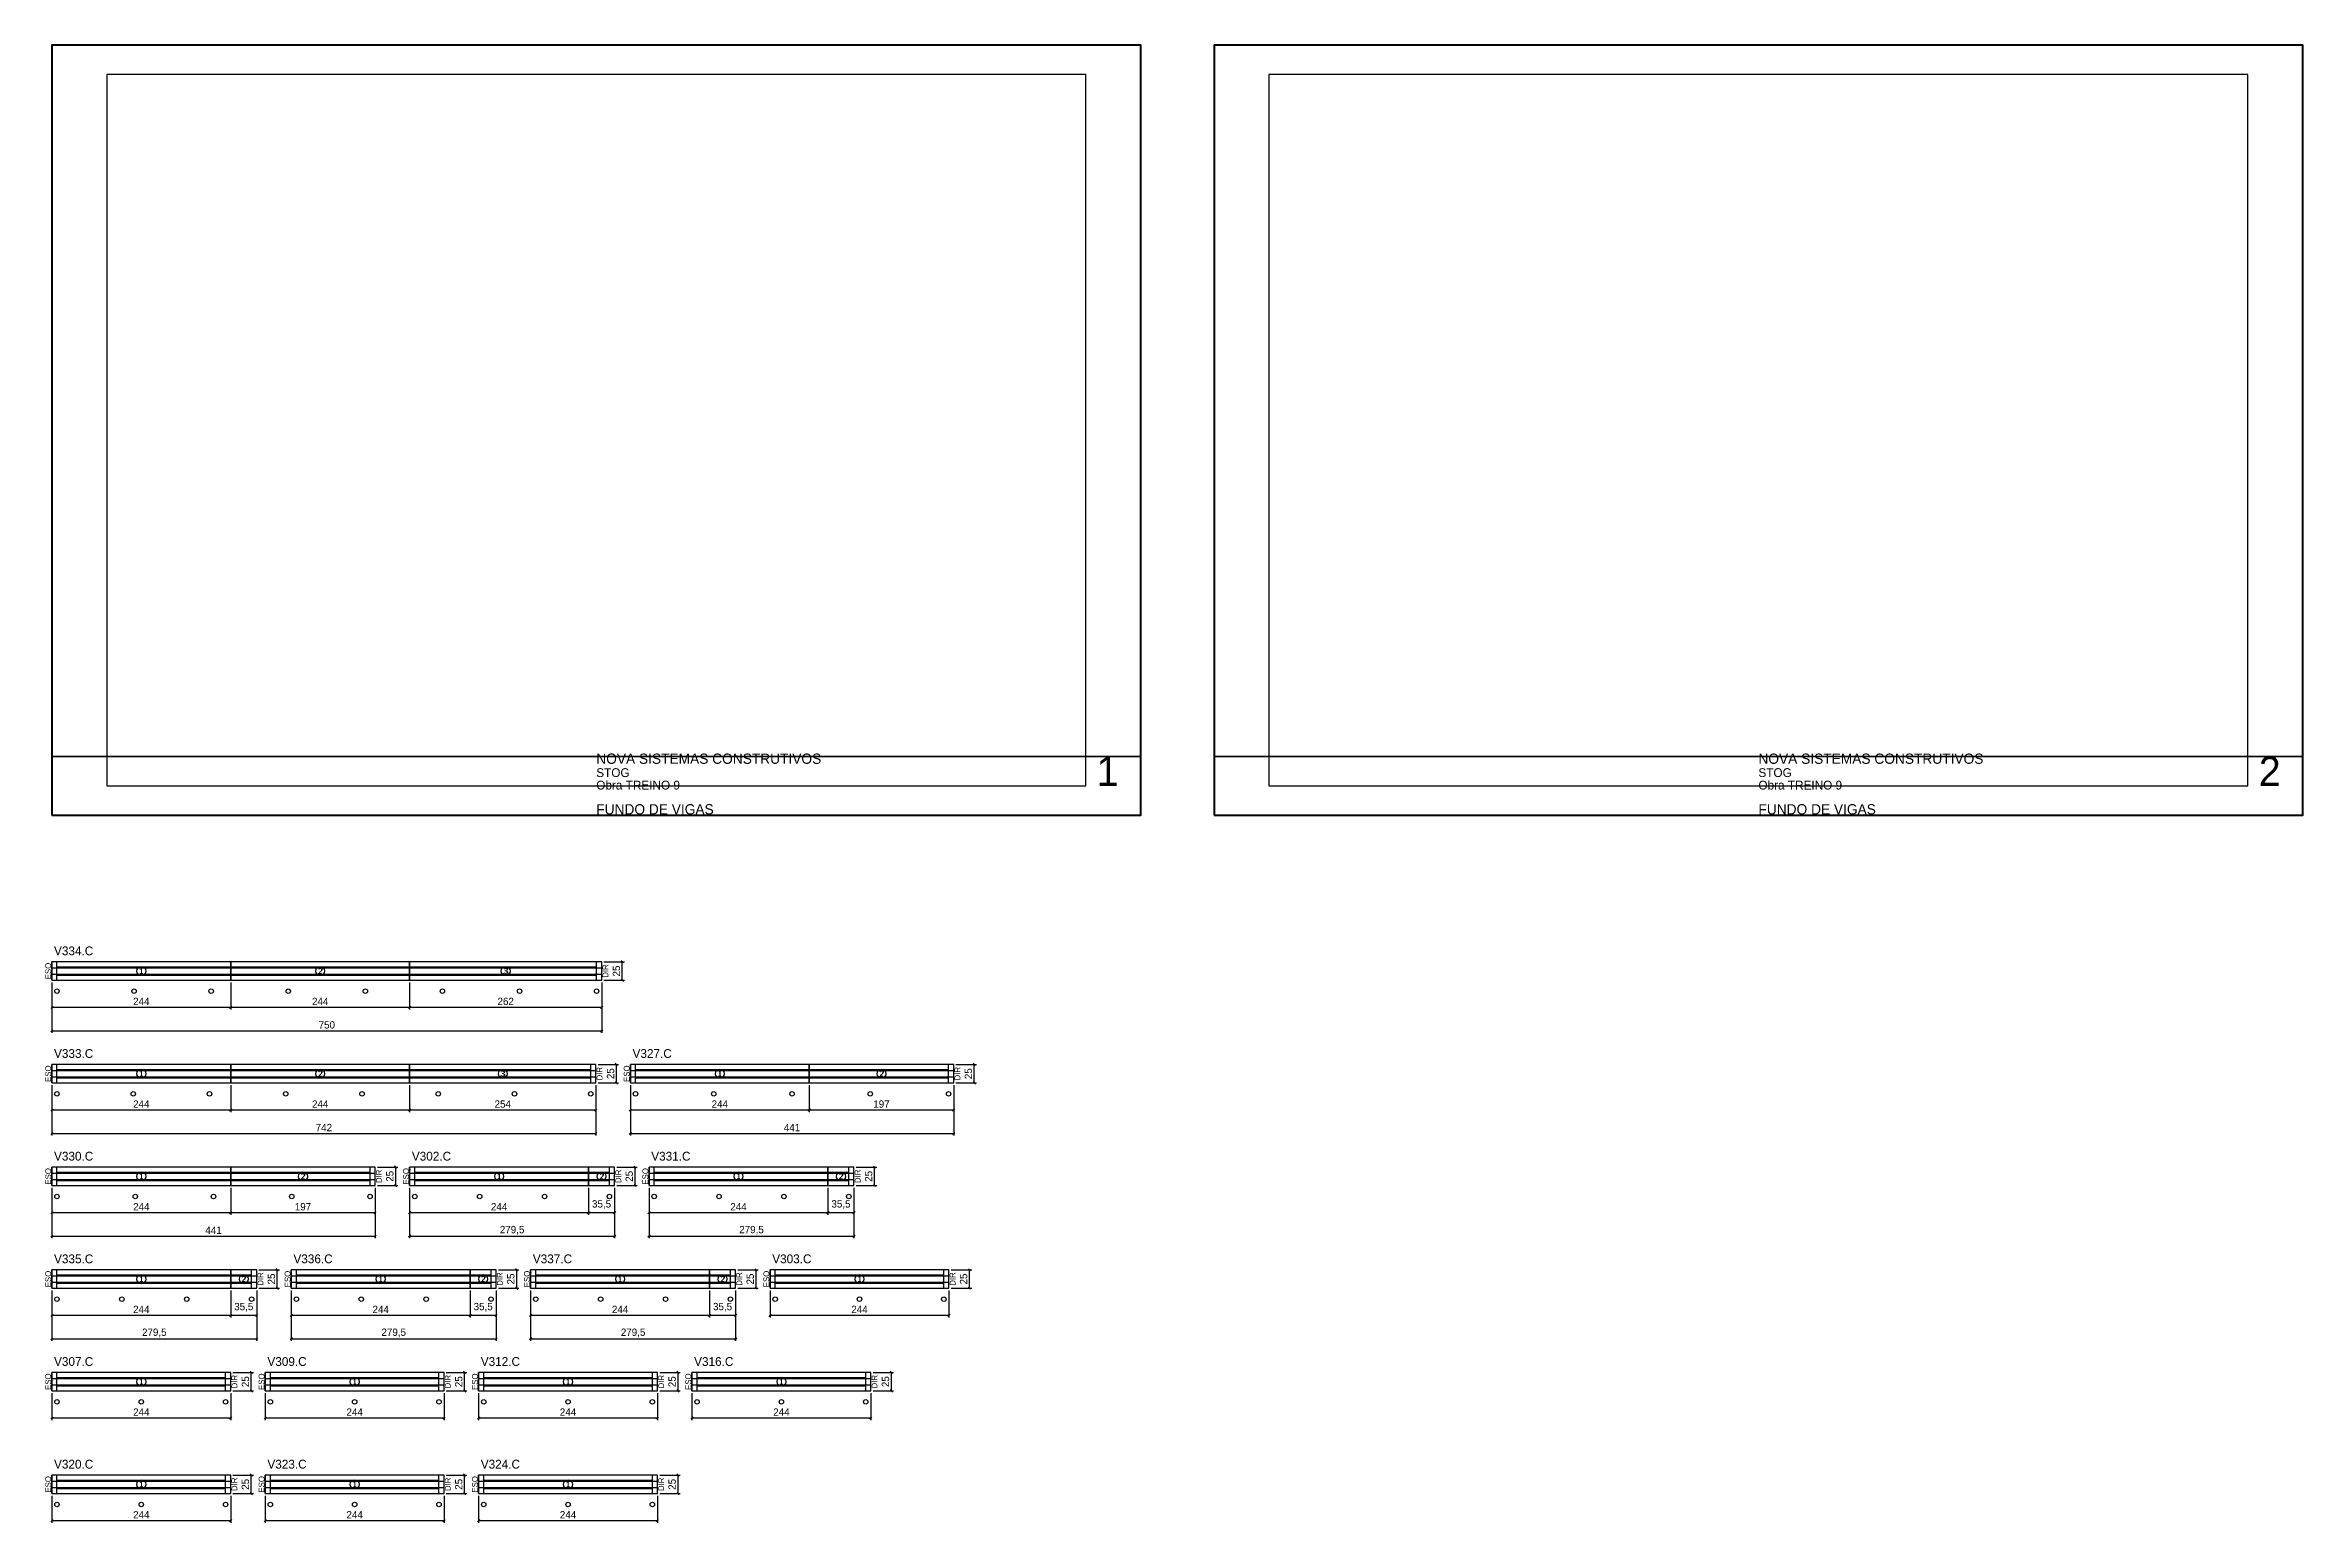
# Model space of a CAD drawing. Extents: x -12000 to 3070, y -765 to 2870.
# Drawn here: x -9 to 3070, y -765 to 1250 of the extents above.
import ezdxf
from ezdxf.enums import TextEntityAlignment as Align

# ---------------------------------------------------------------- set-up
doc = ezdxf.new("R2010")
doc.units = 0
for name, color, linetype in [('5', 5, 'Continuous'), ('CARIMBO', 255, 'Continuous'), ('COTA', 241, 'Continuous'), ('Escoras', 224, 'Continuous'), ('Folhas', 255, 'Continuous'), ('NOMENCLATURA', 7, 'Continuous'), ('Painéis', 200, 'Continuous'), ('SARR_2.2x7', 40, 'Continuous'), ('SARR_EDITAR', 141, 'Continuous')]:
    doc.layers.add(name, color=color, linetype=linetype)
doc.dimstyles.new('PAINEL', dxfattribs={"dimtxt": 10, "dimasz": 3, "dimexe": 3, "dimexo": 3, "dimgap": 3, "dimtad": 1, "dimblk": 'OBLIQUE', "dimblk1": 'OBLIQUE', "dimcen": 2.5, "dimclrd": 4, "dimclre": 4, "dimclrt": 240, "dimazin": 3, "dimtfac": 1, "dimtmove": 0, "dimatfit": 3})

# ---------------------------------------------------------------- blocks, each defined once
blk = doc.blocks.new('nf1')
blk.add_circle((0, 0), 6)
blk.add_text('1', height=7).set_placement((0, 0), align=Align.MIDDLE_CENTER)
blk = doc.blocks.new('nf2')
blk.add_circle((0, 0), 6)
blk.add_text('2', height=7).set_placement((0, 0), align=Align.MIDDLE_CENTER)
blk = doc.blocks.new('nf3')
blk.add_circle((0, 0), 6)
blk.add_text('3', height=7).set_placement((0, 0), align=Align.MIDDLE_CENTER)
blk = doc.blocks.new('_OBLIQUE')
at = {"color": 0, "linetype": 'BYBLOCK'}
blk.add_line((-0.5, -0.5), (0.5, 0.5), dxfattribs=at)

msp = doc.modelspace()

# ---------------------------------------------------------------- linework, layer by layer
at = {"layer": 'CARIMBO', "lineweight": 35}
for p, q in [((0, 280), (1485, 280)), ((1585, 280), (3070, 280))]:
    msp.add_line(p, q, dxfattribs=at)
at = {"layer": 'Escoras'}
for centre in [(7, -40), (112.143, -40), (217.286, -40), (322.429, -40), (427.571, -40), (532.714, -40), (637.857, -40), (743, -40), (7, -180), (111, -180), (215, -180), (319, -180), (423, -180), (527, -180), (631, -180), (735, -180), (796, -180), (902.75, -180), (1009.5, -180), (1116.25, -180), (1223, -180), (7, -320), (113.75, -320), (220.5, -320), (327.25, -320), (434, -320), (495, -320), (583.5, -320), (672, -320), (760.5, -320), (821.5, -320), (910, -320), (998.5, -320), (1087, -320), (7, -460), (95.5, -460), (184, -460), (272.5, -460), (333.5, -460), (422, -460), (510.5, -460), (599, -460), (660, -460), (748.5, -460), (837, -460), (925.5, -460), (986.5, -460), (1101.5, -460), (1216.5, -460), (7, -600), (122, -600), (237, -600), (298, -600), (413, -600), (528, -600), (589, -600), (704, -600), (819, -600), (880, -600), (995, -600), (1110, -600), (7, -740), (122, -740), (237, -740), (298, -740), (413, -740), (528, -740), (589, -740), (704, -740), (819, -740)]:
    msp.add_circle(centre, 3, dxfattribs=at)
at = {"layer": 'Folhas', "lineweight": 50}
for points in [[(0, 200), (1485, 200), (1485, 1250), (0, 1250)], [(1585, 200), (3070, 200), (3070, 1250), (1585, 1250)]]:
    msp.add_lwpolyline(points, close=True, dxfattribs=at)
at = {"layer": 'Folhas', "lineweight": 25}
for points in [[(75, 240), (1410, 240), (1410, 1210), (75, 1210)], [(1660, 240), (2995, 240), (2995, 1210), (1660, 1210)]]:
    msp.add_lwpolyline(points, close=True, dxfattribs=at)
at = {"layer": 'Painéis'}
for p, q in [((244, -25), (244, 0)), ((488, -25), (488, 0)), ((0, -8.333), (244, -8.333)), ((0, -16.667), (244, -16.667)), ((244, -8.333), (488, -8.333)), ((244, -16.667), (488, -16.667)), ((488, -8.333), (750, -8.333)), ((488, -16.667), (750, -16.667)), ((0, -148.333), (244, -148.333)), ((244, -165), (244, -140)), ((244, -148.333), (488, -148.333)), ((488, -165), (488, -140)), ((488, -148.333), (742, -148.333)), ((789, -148.333), (1033, -148.333)), ((1033, -165), (1033, -140)), ((1033, -148.333), (1230, -148.333)), ((0, -156.667), (244, -156.667)), ((244, -156.667), (488, -156.667)), ((488, -156.667), (742, -156.667)), ((789, -156.667), (1033, -156.667)), ((1033, -156.667), (1230, -156.667)), ((0, -288.333), (244, -288.333)), ((0, -296.667), (244, -296.667)), ((244, -305), (244, -280)), ((244, -288.333), (441, -288.333)), ((244, -296.667), (441, -296.667)), ((488, -288.333), (732, -288.333)), ((488, -296.667), (732, -296.667)), ((732, -305), (732, -280)), ((732, -288.333), (767.5, -288.333)), ((732, -296.667), (767.5, -296.667)), ((814.5, -288.333), (1058.5, -288.333)), ((814.5, -296.667), (1058.5, -296.667)), ((1058.5, -305), (1058.5, -280)), ((1058.5, -288.333), (1094, -288.333)), ((1058.5, -296.667), (1094, -296.667)), ((0, -428.333), (244, -428.333)), ((244, -445), (244, -420)), ((244, -428.333), (279.5, -428.333)), ((326.5, -428.333), (570.5, -428.333)), ((570.5, -445), (570.5, -420)), ((570.5, -428.333), (606, -428.333)), ((653, -428.333), (897, -428.333)), ((897, -445), (897, -420)), ((897, -428.333), (932.5, -428.333)), ((979.5, -428.333), (1223.5, -428.333)), ((0, -436.667), (244, -436.667)), ((244, -436.667), (279.5, -436.667)), ((326.5, -436.667), (570.5, -436.667)), ((570.5, -436.667), (606, -436.667)), ((653, -436.667), (897, -436.667)), ((897, -436.667), (932.5, -436.667)), ((979.5, -436.667), (1223.5, -436.667)), ((0, -568.333), (244, -568.333)), ((0, -576.667), (244, -576.667)), ((291, -568.333), (535, -568.333)), ((291, -576.667), (535, -576.667)), ((582, -568.333), (826, -568.333)), ((582, -576.667), (826, -576.667)), ((873, -568.333), (1117, -568.333)), ((873, -576.667), (1117, -576.667)), ((0, -708.333), (244, -708.333)), ((0, -716.667), (244, -716.667)), ((291, -708.333), (535, -708.333)), ((291, -716.667), (535, -716.667)), ((582, -708.333), (826, -708.333)), ((582, -716.667), (826, -716.667))]:
    msp.add_line(p, q, dxfattribs=at)
for points in [[(0, -25), (244, -25), (244, 0), (0, 0)], [(244, -25), (488, -25), (488, 0), (244, 0)], [(488, -25), (750, -25), (750, 0), (488, 0)], [(0, -165), (244, -165), (244, -140), (0, -140)], [(244, -165), (488, -165), (488, -140), (244, -140)], [(488, -165), (742, -165), (742, -140), (488, -140)], [(789, -165), (1033, -165), (1033, -140), (789, -140)], [(1033, -165), (1230, -165), (1230, -140), (1033, -140)], [(0, -305), (244, -305), (244, -280), (0, -280)], [(244, -305), (441, -305), (441, -280), (244, -280)], [(488, -305), (732, -305), (732, -280), (488, -280)], [(732, -305), (767.5, -305), (767.5, -280), (732, -280)], [(814.5, -305), (1058.5, -305), (1058.5, -280), (814.5, -280)], [(1058.5, -305), (1094, -305), (1094, -280), (1058.5, -280)], [(0, -445), (244, -445), (244, -420), (0, -420)], [(244, -445), (279.5, -445), (279.5, -420), (244, -420)], [(326.5, -445), (570.5, -445), (570.5, -420), (326.5, -420)], [(570.5, -445), (606, -445), (606, -420), (570.5, -420)], [(653, -445), (897, -445), (897, -420), (653, -420)], [(897, -445), (932.5, -445), (932.5, -420), (897, -420)], [(979.5, -445), (1223.5, -445), (1223.5, -420), (979.5, -420)], [(0, -585), (244, -585), (244, -560), (0, -560)], [(291, -585), (535, -585), (535, -560), (291, -560)], [(582, -585), (826, -585), (826, -560), (582, -560)], [(873, -585), (1117, -585), (1117, -560), (873, -560)], [(0, -725), (244, -725), (244, -700), (0, -700)], [(291, -725), (535, -725), (535, -700), (291, -700)], [(582, -725), (826, -725), (826, -700), (582, -700)]]:
    msp.add_lwpolyline(points, close=True, dxfattribs=at)
at = {"layer": 'SARR_2.2x7'}
for p, q in [((7, -25), (7, 0)), ((743, -25), (743, 0)), ((7, -7), (244, -7)), ((7, -18), (244, -18)), ((244, -7), (488, -7)), ((244, -18), (488, -18)), ((488, -7), (743, -7)), ((488, -18), (743, -18)), ((7, -165), (7, -140)), ((7, -147), (244, -147)), ((244, -147), (488, -147)), ((488, -147), (735, -147)), ((735, -165), (735, -140)), ((796, -165), (796, -140)), ((796, -147), (1033, -147)), ((1033, -147), (1223, -147)), ((1223, -165), (1223, -140)), ((7, -158), (244, -158)), ((244, -158), (488, -158)), ((488, -158), (735, -158)), ((796, -158), (1033, -158)), ((1033, -158), (1223, -158)), ((7, -305), (7, -280)), ((7, -287), (244, -287)), ((7, -298), (244, -298)), ((244, -287), (434, -287)), ((244, -298), (434, -298)), ((434, -305), (434, -280)), ((495, -305), (495, -280)), ((495, -287), (732, -287)), ((495, -298), (732, -298)), ((732, -287), (760.5, -287)), ((732, -298), (760.5, -298)), ((760.5, -305), (760.5, -280)), ((821.5, -305), (821.5, -280)), ((821.5, -287), (1058.5, -287)), ((821.5, -298), (1058.5, -298)), ((1058.5, -287), (1087, -287)), ((1058.5, -298), (1087, -298)), ((1087, -305), (1087, -280)), ((7, -445), (7, -420)), ((7, -427), (244, -427)), ((244, -427), (272.5, -427)), ((272.5, -445), (272.5, -420)), ((333.5, -445), (333.5, -420)), ((333.5, -427), (570.5, -427)), ((570.5, -427), (599, -427)), ((599, -445), (599, -420)), ((660, -445), (660, -420)), ((660, -427), (897, -427)), ((897, -427), (925.5, -427)), ((925.5, -445), (925.5, -420)), ((986.5, -445), (986.5, -420)), ((986.5, -427), (1216.5, -427)), ((1216.5, -445), (1216.5, -420)), ((7, -438), (244, -438)), ((244, -438), (272.5, -438)), ((333.5, -438), (570.5, -438)), ((570.5, -438), (599, -438)), ((660, -438), (897, -438)), ((897, -438), (925.5, -438)), ((986.5, -438), (1216.5, -438)), ((7, -585), (7, -560)), ((7, -567), (237, -567)), ((7, -578), (237, -578)), ((237, -585), (237, -560)), ((298, -585), (298, -560)), ((298, -567), (528, -567)), ((298, -578), (528, -578)), ((528, -585), (528, -560)), ((589, -585), (589, -560)), ((589, -567), (819, -567)), ((589, -578), (819, -578)), ((819, -585), (819, -560)), ((880, -585), (880, -560)), ((880, -567), (1110, -567)), ((880, -578), (1110, -578)), ((1110, -585), (1110, -560)), ((7, -725), (7, -700)), ((7, -707), (237, -707)), ((237, -725), (237, -700)), ((298, -725), (298, -700)), ((298, -707), (528, -707)), ((528, -725), (528, -700)), ((589, -725), (589, -700)), ((589, -707), (819, -707)), ((819, -725), (819, -700)), ((7, -718), (237, -718)), ((298, -718), (528, -718)), ((589, -718), (819, -718))]:
    msp.add_line(p, q, dxfattribs=at)
at = {"layer": 'SARR_EDITAR'}
for p, q in [((0, -25), (0, 0)), ((750, -25), (750, 0)), ((0, -165), (0, -140)), ((742, -165), (742, -140)), ((789, -165), (789, -140)), ((1230, -165), (1230, -140)), ((0, -305), (0, -280)), ((441, -305), (441, -280)), ((488, -305), (488, -280)), ((767.5, -305), (767.5, -280)), ((814.5, -305), (814.5, -280)), ((1094, -305), (1094, -280)), ((0, -445), (0, -420)), ((279.5, -445), (279.5, -420)), ((326.5, -445), (326.5, -420)), ((606, -445), (606, -420)), ((653, -445), (653, -420)), ((932.5, -445), (932.5, -420)), ((979.5, -445), (979.5, -420)), ((1223.5, -445), (1223.5, -420)), ((0, -585), (0, -560)), ((244, -585), (244, -560)), ((291, -585), (291, -560)), ((535, -585), (535, -560)), ((582, -585), (582, -560)), ((826, -585), (826, -560)), ((873, -585), (873, -560)), ((1117, -585), (1117, -560)), ((0, -725), (0, -700)), ((244, -725), (244, -700)), ((291, -725), (291, -700)), ((535, -725), (535, -700)), ((582, -725), (582, -700)), ((826, -725), (826, -700))]:
    msp.add_line(p, q, dxfattribs=at)

# ---------------------------------------------------------------- block references
at = {"layer": 'COTA'}
for name, p in [('nf1', (122, -12.5)), ('nf2', (366, -12.5)), ('nf3', (619, -12.5)), ('nf1', (122, -152.5)), ('nf2', (366, -152.5)), ('nf3', (615, -152.5)), ('nf1', (911, -152.5)), ('nf2', (1131.5, -152.5)), ('nf1', (122, -292.5)), ('nf2', (342.5, -292.5)), ('nf1', (610, -292.5)), ('nf2', (749.75, -292.5)), ('nf1', (936.5, -292.5)), ('nf2', (1076.25, -292.5)), ('nf1', (122, -432.5)), ('nf2', (261.75, -432.5)), ('nf1', (448.5, -432.5)), ('nf2', (588.25, -432.5)), ('nf1', (775, -432.5)), ('nf2', (914.75, -432.5)), ('nf1', (1101.5, -432.5)), ('nf1', (122, -572.5)), ('nf1', (413, -572.5)), ('nf1', (704, -572.5)), ('nf1', (995, -572.5)), ('nf1', (122, -712.5)), ('nf1', (413, -712.5)), ('nf1', (704, -712.5))]:
    msp.add_blockref(name, p, dxfattribs=at)

# ---------------------------------------------------------------- texts
at = {"layer": '5'}
for s, p in [('ESQ', (-5, -12.5)), ('DIR', (755, -12.5)), ('ESQ', (-5, -152.5)), ('DIR', (747, -152.5)), ('ESQ', (784, -152.5)), ('DIR', (1235, -152.5)), ('ESQ', (-5, -292.5)), ('DIR', (446, -292.5)), ('ESQ', (483, -292.5)), ('DIR', (772.5, -292.5)), ('ESQ', (809.5, -292.5)), ('DIR', (1099, -292.5)), ('ESQ', (-5, -432.5)), ('DIR', (284.5, -432.5)), ('ESQ', (321.5, -432.5)), ('DIR', (611, -432.5)), ('ESQ', (648, -432.5)), ('DIR', (937.5, -432.5)), ('ESQ', (974.5, -432.5)), ('DIR', (1228.5, -432.5)), ('ESQ', (-5, -572.5)), ('DIR', (249, -572.5)), ('ESQ', (286, -572.5)), ('DIR', (540, -572.5)), ('ESQ', (577, -572.5)), ('DIR', (831, -572.5)), ('ESQ', (868, -572.5)), ('DIR', (1122, -572.5)), ('ESQ', (-5, -712.5)), ('DIR', (249, -712.5)), ('ESQ', (286, -712.5)), ('DIR', (540, -712.5)), ('ESQ', (577, -712.5)), ('DIR', (831, -712.5))]:
    msp.add_text(s, height=8, rotation=90, dxfattribs=at).set_placement(p, align=Align.MIDDLE_CENTER)
for s, p in [('1', (122, -12.5)), ('2', (366, -12.5)), ('3', (619, -12.5)), ('1', (122, -152.5)), ('2', (366, -152.5)), ('3', (615, -152.5)), ('1', (911, -152.5)), ('2', (1131.5, -152.5)), ('1', (122, -292.5)), ('2', (342.5, -292.5)), ('1', (610, -292.5)), ('2', (749.75, -292.5)), ('1', (936.5, -292.5)), ('2', (1076.25, -292.5)), ('1', (122, -432.5)), ('2', (261.75, -432.5)), ('1', (448.5, -432.5)), ('2', (588.25, -432.5)), ('1', (775, -432.5)), ('2', (914.75, -432.5)), ('1', (1101.5, -432.5)), ('1', (122, -572.5)), ('1', (413, -572.5)), ('1', (704, -572.5)), ('1', (995, -572.5)), ('1', (122, -712.5)), ('1', (413, -712.5)), ('1', (704, -712.5))]:
    msp.add_text(s, height=12, dxfattribs=at).set_placement(p, align=Align.MIDDLE_CENTER)
at = {"layer": 'CARIMBO'}
for s, height, p in [('NOVA SISTEMAS CONSTRUTIVOS', 14, (742.5, 270)), ('1', 40, (1425, 240)), ('NOVA SISTEMAS CONSTRUTIVOS', 14, (2327.5, 270)), ('2', 40, (3010, 240)), ('STOG', 12, (742.5, 252)), ('Obra TREINO 9', 12, (742.5, 235)), ('STOG', 12, (2327.5, 252)), ('Obra TREINO 9', 12, (2327.5, 235)), ('FUNDO DE VIGAS', 14, (742.5, 201)), ('FUNDO DE VIGAS', 14, (2327.5, 201))]:
    msp.add_text(s, height=height, dxfattribs=at).set_placement(p)
at = {"layer": 'NOMENCLATURA'}
for s, p in [('V334.C', (3, 9)), ('V333.C', (3, -131)), ('V327.C', (792, -131)), ('V330.C', (3, -271)), ('V302.C', (491, -271)), ('V331.C', (817.5, -271)), ('V335.C', (3, -411)), ('V336.C', (329.5, -411)), ('V337.C', (656, -411)), ('V303.C', (982.5, -411)), ('V307.C', (3, -551)), ('V309.C', (294, -551)), ('V312.C', (585, -551)), ('V316.C', (876, -551)), ('V320.C', (3, -691)), ('V323.C', (294, -691)), ('V324.C', (585, -691))]:
    msp.add_text(s, height=12, dxfattribs=at).set_placement(p)

# ---------------------------------------------------------------- dimensions: what is measured, and where the dimension line sits
at = {"layer": 'COTA'}
for base, p1, p2 in [((778, -25), (750, -25), (750, 0)), ((770, -165), (742, -165), (742, -140)), ((1258, -165), (1230, -165), (1230, -140)), ((469, -305), (441, -305), (441, -280)), ((795.5, -305), (767.5, -305), (767.5, -280)), ((1122, -305), (1094, -305), (1094, -280)), ((307.5, -445), (279.5, -445), (279.5, -420)), ((634, -445), (606, -445), (606, -420)), ((960.5, -445), (932.5, -445), (932.5, -420)), ((1251.5, -445), (1223.5, -445), (1223.5, -420)), ((272, -585), (244, -585), (244, -560)), ((563, -585), (535, -585), (535, -560)), ((854, -585), (826, -585), (826, -560)), ((1145, -585), (1117, -585), (1117, -560)), ((272, -725), (244, -725), (244, -700)), ((563, -725), (535, -725), (535, -700)), ((854, -725), (826, -725), (826, -700))]:
    msp.add_linear_dim(base=base, p1=p1, p2=p2, angle=90, dimstyle='PAINEL', dxfattribs=at).render()
for base, p1, p2 in [((0, -62), (0, -25), (244, -25)), ((0, -94), (0, -25), (750, -25)), ((244, -62), (244, -25), (488, -25)), ((488, -62), (488, -25), (750, -25)), ((0, -202), (0, -165), (244, -165)), ((0, -234), (0, -165), (742, -165)), ((244, -202), (244, -165), (488, -165)), ((488, -202), (488, -165), (742, -165)), ((789, -202), (789, -165), (1033, -165)), ((789, -234), (789, -165), (1230, -165)), ((1033, -202), (1033, -165), (1230, -165)), ((0, -342), (0, -305), (244, -305)), ((0, -374), (0, -305), (441, -305)), ((244, -342), (244, -305), (441, -305)), ((488, -342), (488, -305), (732, -305)), ((488, -374), (488, -305), (767.5, -305)), ((732, -342), (732, -305), (767.5, -305)), ((814.5, -342), (814.5, -305), (1058.5, -305)), ((814.5, -374), (814.5, -305), (1094, -305)), ((1058.5, -342), (1058.5, -305), (1094, -305)), ((0, -482), (0, -445), (244, -445)), ((0, -514), (0, -445), (279.5, -445)), ((244, -482), (244, -445), (279.5, -445)), ((326.5, -482), (326.5, -445), (570.5, -445)), ((326.5, -514), (326.5, -445), (606, -445)), ((570.5, -482), (570.5, -445), (606, -445)), ((653, -482), (653, -445), (897, -445)), ((653, -514), (653, -445), (932.5, -445)), ((897, -482), (897, -445), (932.5, -445)), ((979.5, -482), (979.5, -445), (1223.5, -445)), ((0, -622), (0, -585), (244, -585)), ((291, -622), (291, -585), (535, -585)), ((582, -622), (582, -585), (826, -585)), ((873, -622), (873, -585), (1117, -585)), ((0, -762), (0, -725), (244, -725)), ((291, -762), (291, -725), (535, -725)), ((582, -762), (582, -725), (826, -725))]:
    msp.add_linear_dim(base=base, p1=p1, p2=p2, dimstyle='PAINEL', dxfattribs=at).render()

doc.saveas('drawing.dxf')
